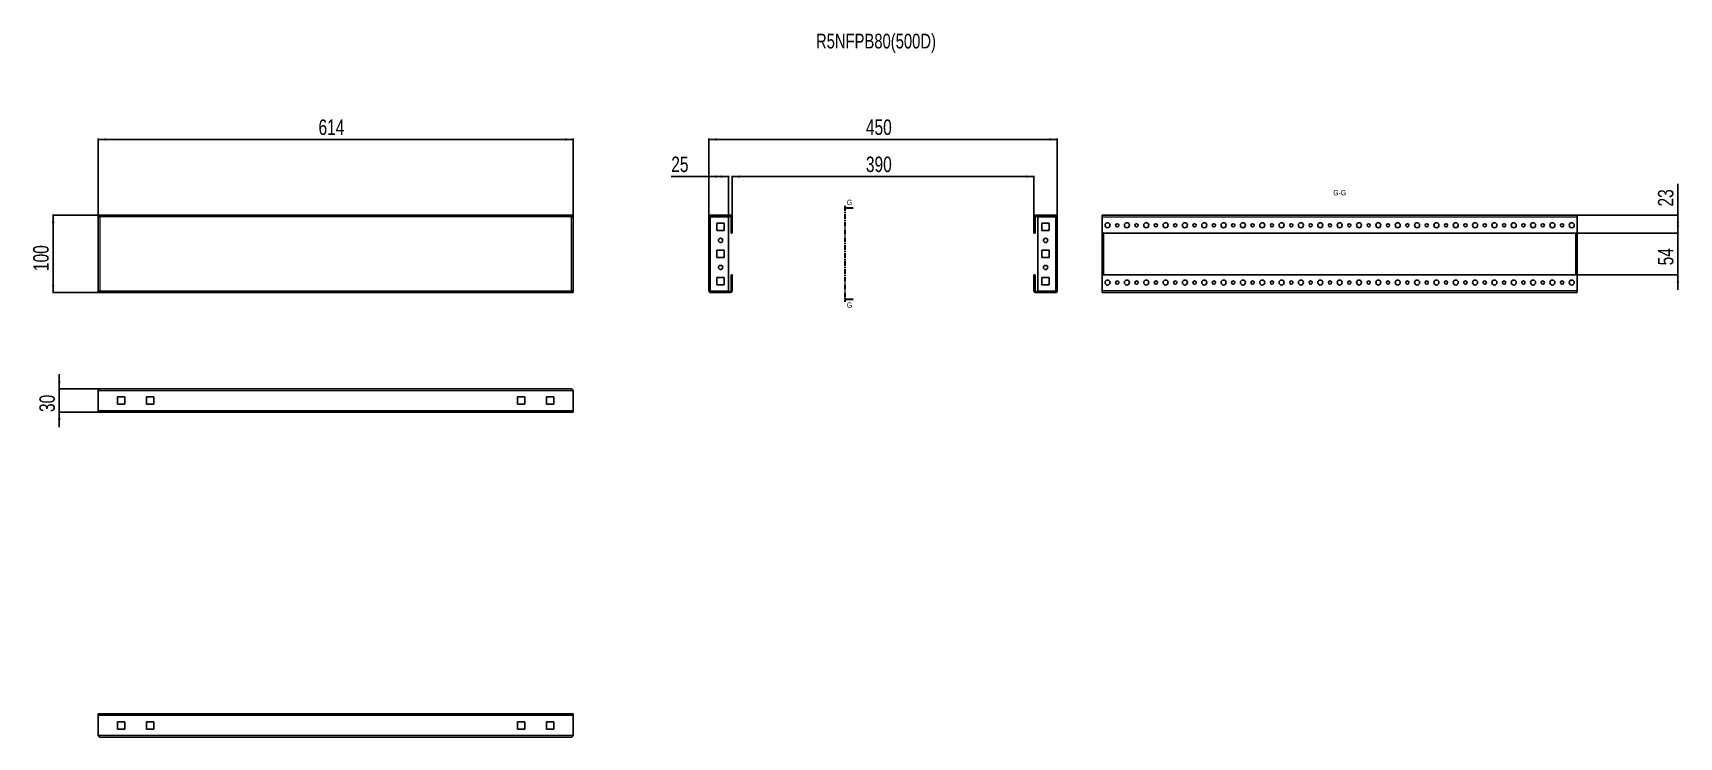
# Model space of a CAD drawing. Header units: millimetres. Extents: x -214 to 1914, y -342 to 568.
import ezdxf

# ---------------------------------------------------------------- set-up
doc = ezdxf.new("R2010")
doc.units = ezdxf.units.MM
doc.linetypes.add('CENTER', pattern=[10.16, 6.35, -1.27, 1.27, -1.27])
doc.layers.add('FORMAT', color=7, linetype='Continuous')
doc.styles.add('SLDTEXTSTYLE0', font='TXT', dxfattribs={"width": 0.75})
doc.dimstyles.new('SLDDIMSTYLE0', dxfattribs={"dimtxt": 20, "dimasz": 10, "dimexe": 0, "dimexo": 0.0625, "dimgap": 5, "dimtad": 2, "dimdec": 1, "dimrnd": 1e-09, "dimzin": 12, "dimdsep": 46, "dimtxsty": 'SLDTEXTSTYLE0', "dimsah": 1, "dimcen": 0.09, "dimadec": 0, "dimazin": 3, "dimtfac": 1, "dimtofl": 0, "dimtmove": 0, "dimatfit": 3, "dimfxl": 0, "dimfrac": 2, "dimtolj": 1, "dimtzin": 12, "dimarcsym": 0})
doc.dimstyles.new('SLDDIMSTYLE1', dxfattribs={"dimtxt": 20, "dimasz": 10, "dimexe": 0, "dimexo": 0.0625, "dimgap": 5, "dimtad": 2, "dimdec": 1, "dimrnd": 1e-09, "dimzin": 12, "dimdsep": 46, "dimtxsty": 'SLDTEXTSTYLE0', "dimsah": 1, "dimcen": 0.09, "dimadec": 0, "dimazin": 3, "dimtfac": 1, "dimtmove": 0, "dimatfit": 0, "dimfxl": 0, "dimfrac": 2, "dimtolj": 1, "dimtzin": 12, "dimarcsym": 0})

# ---------------------------------------------------------------- blocks, each defined once
blk = doc.blocks.new('_D')
at = {"layer": 'FORMAT'}
for p, q in [((-129.8, 330.6), (-129.8, 431.6)), ((-129.8, 430.6), (484.2, 430.6)), ((484.2, 330.6), (484.2, 431.6))]:
    blk.add_line(p, q, dxfattribs=at)
for points in [[(-129.8, 430.6), (-119.8, 429), (-119.8, 432.1)], [(484.2, 430.6), (474.2, 432.1), (474.2, 429)]]:
    blk.add_solid(points, dxfattribs=at)
at = {"layer": 'FORMAT', "insert": (155.1, 456.4), "char_height": 20, "attachment_point": 1, "style": 'SLDTEXTSTYLE0'}
blk.add_mtext('614', dxfattribs=at)
blk = doc.blocks.new('_D_1')
at = {"layer": 'FORMAT'}
for p, q in [((-129.8, 332.6), (-188.9, 332.6)), ((-187.9, 332.6), (-187.9, 232.6)), ((-129.8, 232.6), (-188.9, 232.6))]:
    blk.add_line(p, q, dxfattribs=at)
for points in [[(-187.9, 332.6), (-189.5, 322.6), (-186.4, 322.6)], [(-187.9, 232.6), (-186.4, 242.6), (-189.5, 242.6)]]:
    blk.add_solid(points, dxfattribs=at)
at = {"layer": 'FORMAT', "insert": (-213.7, 260.4), "char_height": 20, "attachment_point": 1, "rotation": 90, "style": 'SLDTEXTSTYLE0'}
blk.add_mtext('100', dxfattribs=at)
blk = doc.blocks.new('_D_2')
at = {"layer": 'FORMAT'}
for p, q in [((659.8, 330.5), (659.8, 431.6)), ((659.8, 430.6), (1109.8, 430.6)), ((1109.8, 330.5), (1109.8, 431.6))]:
    blk.add_line(p, q, dxfattribs=at)
for points in [[(659.8, 430.6), (669.8, 429), (669.8, 432.1)], [(1109.8, 430.6), (1099.8, 432.1), (1099.8, 429)]]:
    blk.add_solid(points, dxfattribs=at)
at = {"layer": 'FORMAT', "insert": (862.6, 456.4), "char_height": 20, "attachment_point": 1, "style": 'SLDTEXTSTYLE0'}
blk.add_mtext('450', dxfattribs=at)
blk = doc.blocks.new('_D_3')
at = {"layer": 'FORMAT'}
for p, q in [((689.8, 330.5), (689.8, 383.6)), ((1079.8, 330.5), (1079.8, 383.6)), ((689.8, 382.6), (1079.8, 382.6))]:
    blk.add_line(p, q, dxfattribs=at)
for points in [[(689.8, 382.6), (699.8, 381), (699.8, 384.1)], [(1079.8, 382.6), (1069.8, 384.1), (1069.8, 381)]]:
    blk.add_solid(points, dxfattribs=at)
at = {"layer": 'FORMAT', "insert": (862.6, 408.4), "char_height": 20, "attachment_point": 1, "style": 'SLDTEXTSTYLE0'}
blk.add_mtext('390', dxfattribs=at)
blk = doc.blocks.new('_D_4')
at = {"layer": 'FORMAT'}
for p, q in [((659.8, 330.5), (659.8, 383.6)), ((684.8, 330.6), (684.8, 383.6)), ((659.8, 382.6), (611, 382.6)), ((684.8, 382.6), (659.8, 382.6))]:
    blk.add_line(p, q, dxfattribs=at)
for points in [[(659.8, 382.6), (669.8, 381), (669.8, 384.1)], [(684.8, 382.6), (674.8, 384.1), (674.8, 381)]]:
    blk.add_solid(points, dxfattribs=at)
at = {"layer": 'FORMAT', "insert": (611, 408.4), "char_height": 20, "attachment_point": 1, "style": 'SLDTEXTSTYLE0'}
blk.add_mtext('25', dxfattribs=at)
blk = doc.blocks.new('_D_5')
at = {"layer": 'FORMAT'}
for p, q in [((-127.7, 108), (-180.9, 108)), ((-179.9, 108), (-179.9, 127.3)), ((-179.9, 108), (-179.9, 78)), ((-129.8, 78), (-180.9, 78)), ((-179.9, 78), (-179.9, 58.8))]:
    blk.add_line(p, q, dxfattribs=at)
for points in [[(-179.9, 108), (-178.4, 118), (-181.5, 118)], [(-179.9, 78), (-181.5, 68), (-178.4, 68)]]:
    blk.add_solid(points, dxfattribs=at)
at = {"layer": 'FORMAT', "insert": (-205.7, 78.2), "char_height": 20, "attachment_point": 1, "rotation": 90, "style": 'SLDTEXTSTYLE0'}
blk.add_mtext('30', dxfattribs=at)
blk = doc.blocks.new('_D_6')
at = {"layer": 'FORMAT'}
for p, q in [((1912.1, 309.6), (1912.1, 328.8)), ((1780.9, 309.6), (1913.1, 309.6)), ((1912.1, 309.6), (1912.1, 255.6)), ((1780.9, 255.6), (1913.1, 255.6)), ((1912.1, 255.6), (1912.1, 236.3))]:
    blk.add_line(p, q, dxfattribs=at)
for points in [[(1912.1, 309.6), (1913.6, 319.6), (1910.6, 319.6)], [(1912.1, 255.6), (1910.6, 245.6), (1913.6, 245.6)]]:
    blk.add_solid(points, dxfattribs=at)
at = {"layer": 'FORMAT', "insert": (1886.3, 267.8), "char_height": 20, "attachment_point": 1, "rotation": 90, "style": 'SLDTEXTSTYLE0'}
blk.add_mtext('54', dxfattribs=at)
blk = doc.blocks.new('_D_7')
at = {"layer": 'FORMAT'}
for p, q in [((1912.1, 332.6), (1912.1, 373.3)), ((1781.9, 332.6), (1913.1, 332.6)), ((1912.1, 332.6), (1912.1, 309.6)), ((1780.9, 309.6), (1913.1, 309.6))]:
    blk.add_line(p, q, dxfattribs=at)
for points in [[(1912.1, 332.6), (1910.6, 322.6), (1913.6, 322.6)], [(1912.1, 309.6), (1913.6, 319.6), (1910.6, 319.6)]]:
    blk.add_solid(points, dxfattribs=at)
at = {"layer": 'FORMAT', "insert": (1886.3, 343.8), "char_height": 20, "attachment_point": 1, "rotation": 90, "style": 'SLDTEXTSTYLE0'}
blk.add_mtext('23', dxfattribs=at)

msp = doc.modelspace()

# ---------------------------------------------------------------- linework, layer by layer
at = {"color": 7, "linetype": 'CENTER', "lineweight": 35}
msp.add_line((835.52, 344.57), (835.52, 220.56), dxfattribs=at)
at = {"color": 7, "linetype": 'Continuous', "lineweight": 35}
for p, q in [((846.16, 341.57), (835.52, 341.57)), ((846.16, 223.56), (835.52, 223.56))]:
    msp.add_line(p, q, dxfattribs=at)
at = {"color": 7, "linetype": 'Continuous', "lineweight": 25}
for p, q in [((484.22, 332.57), (-129.78, 332.57)), ((-129.78, 331.07), (-129.78, 332.57)), ((-129.78, 331.07), (-129.78, 330.57)), ((-129.78, 330.57), (-129.78, 234.57)), ((-129.78, 330.57), (-128.28, 330.57)), ((484.22, 330.57), (482.72, 330.57)), ((484.22, 332.57), (484.22, 331.07)), ((484.22, 330.57), (484.22, 331.07)), ((484.22, 234.57), (484.22, 330.57)), ((659.8, 234.67), (659.8, 330.47)), ((661.9, 332.57), (661.9, 331.07)), ((661.9, 332.57), (687.7, 332.57)), ((661.9, 331.07), (687.7, 331.07)), ((661.9, 330.57), (684.8, 330.57)), ((670.05, 322.32), (670.05, 312.82)), ((679.55, 322.32), (670.05, 322.32)), ((679.55, 312.82), (679.55, 322.32)), ((684.8, 234.57), (684.8, 330.57)), ((688.3, 330.47), (688.3, 310.57)), ((689.8, 330.47), (689.8, 310.57)), ((1079.8, 310.57), (1079.8, 330.47)), ((1081.3, 310.57), (1081.3, 330.47)), ((1081.9, 332.57), (1107.7, 332.57)), ((1081.9, 331.07), (1107.7, 331.07)), ((1084.8, 234.57), (1084.8, 330.57)), ((1107.7, 330.57), (1084.8, 330.57)), ((1090.05, 322.32), (1099.55, 322.32)), ((1090.05, 312.82), (1090.05, 322.32)), ((1099.55, 322.32), (1099.55, 312.82)), ((1107.7, 331.07), (1107.7, 332.57)), ((1109.8, 330.47), (1109.8, 234.67)), ((1167.94, 332.57), (1781.94, 332.57)), ((1167.94, 330.47), (1167.94, 332.57)), ((1167.94, 330.47), (1167.94, 310.57)), ((1781.94, 332.57), (1781.94, 330.47)), ((1781.94, 310.57), (1781.94, 330.47)), ((670.05, 312.82), (679.55, 312.82)), ((688.3, 310.57), (689.8, 310.57)), ((688.3, 309.57), (688.3, 310.57)), ((689.8, 309.57), (688.3, 309.57)), ((689.8, 310.57), (689.8, 309.57)), ((1079.8, 310.57), (1081.3, 310.57)), ((1079.8, 309.57), (1079.8, 310.57)), ((1081.3, 309.57), (1079.8, 309.57)), ((1081.3, 310.57), (1081.3, 309.57)), ((1099.55, 312.82), (1090.05, 312.82)), ((1167.94, 310.57), (1168.94, 309.57)), ((1167.94, 254.57), (1167.94, 310.57)), ((1168.94, 309.57), (1780.94, 309.57)), ((1169.44, 255.57), (1169.44, 309.57)), ((1780.44, 255.57), (1780.44, 309.57)), ((1780.94, 309.57), (1781.94, 310.57)), ((1781.94, 254.57), (1781.94, 310.57)), ((670.05, 287.32), (670.05, 277.82)), ((679.55, 287.32), (670.05, 287.32)), ((670.05, 277.82), (679.55, 277.82)), ((679.55, 277.82), (679.55, 287.32)), ((1090.05, 287.32), (1099.55, 287.32)), ((1090.05, 277.82), (1090.05, 287.32)), ((1099.55, 277.82), (1090.05, 277.82)), ((1099.55, 287.32), (1099.55, 277.82)), ((688.3, 254.57), (688.3, 255.57)), ((688.3, 255.57), (689.8, 255.57)), ((689.8, 255.57), (689.8, 254.57)), ((1079.8, 255.57), (1081.3, 255.57)), ((1079.8, 254.57), (1079.8, 255.57)), ((1081.3, 255.57), (1081.3, 254.57)), ((1168.94, 255.57), (1167.94, 254.57)), ((1780.94, 255.57), (1168.94, 255.57)), ((1781.94, 254.57), (1780.94, 255.57)), ((-128.28, 234.57), (-129.78, 234.57)), ((-129.78, 234.57), (-129.78, 234.07)), ((-129.78, 234.07), (-129.78, 232.57)), ((482.72, 234.57), (484.22, 234.57)), ((484.22, 234.07), (484.22, 234.57)), ((484.22, 232.57), (484.22, 234.07)), ((661.9, 234.57), (684.8, 234.57)), ((661.9, 232.57), (661.9, 234.07)), ((687.7, 234.07), (661.9, 234.07)), ((679.55, 252.32), (670.05, 252.32)), ((670.05, 252.32), (670.05, 242.82)), ((670.05, 242.82), (679.55, 242.82)), ((679.55, 242.82), (679.55, 252.32)), ((689.8, 254.57), (688.3, 254.57)), ((688.3, 254.57), (688.3, 234.67)), ((689.8, 254.57), (689.8, 234.67)), ((1081.3, 254.57), (1079.8, 254.57)), ((1079.8, 234.67), (1079.8, 254.57)), ((1081.3, 234.67), (1081.3, 254.57)), ((1107.7, 234.07), (1081.9, 234.07)), ((1107.7, 234.57), (1084.8, 234.57)), ((1090.05, 252.32), (1099.55, 252.32)), ((1090.05, 242.82), (1090.05, 252.32)), ((1099.55, 242.82), (1090.05, 242.82)), ((1099.55, 252.32), (1099.55, 242.82)), ((1107.7, 234.07), (1107.7, 232.57)), ((1167.94, 254.57), (1167.94, 234.67)), ((1167.94, 232.57), (1167.94, 234.67)), ((1781.94, 234.67), (1781.94, 254.57)), ((1781.94, 234.67), (1781.94, 232.57)), ((-129.78, 232.57), (484.22, 232.57)), ((687.7, 232.57), (661.9, 232.57)), ((1107.7, 232.57), (1081.9, 232.57)), ((1781.94, 232.57), (1167.94, 232.57)), ((-127.68, 108.02), (482.12, 108.02)), ((-129.78, 105.92), (-129.78, 80.12)), ((-104.78, 97.77), (-95.28, 97.77)), ((-104.78, 88.27), (-104.78, 97.77)), ((-95.28, 88.27), (-104.78, 88.27)), ((-95.28, 97.77), (-95.28, 88.27)), ((-67.28, 97.77), (-57.78, 97.77)), ((-67.28, 88.27), (-67.28, 97.77)), ((-57.78, 88.27), (-67.28, 88.27)), ((-57.78, 97.77), (-57.78, 88.27)), ((421.72, 97.77), (412.22, 97.77)), ((412.22, 97.77), (412.22, 88.27)), ((412.22, 88.27), (421.72, 88.27)), ((421.72, 88.27), (421.72, 97.77)), ((449.72, 97.77), (449.72, 88.27)), ((459.22, 97.77), (449.72, 97.77)), ((449.72, 88.27), (459.22, 88.27)), ((459.22, 88.27), (459.22, 97.77)), ((484.22, 80.12), (484.22, 105.92)), ((-129.78, 78.02), (-129.78, 80.12)), ((-129.78, 78.02), (484.22, 78.02)), ((484.22, 80.12), (484.22, 78.02)), ((-129.78, -314.08), (-129.78, -311.98)), ((484.22, -311.98), (-129.78, -311.98)), ((-129.78, -314.08), (-129.78, -339.88)), ((484.22, -311.98), (484.22, -314.08)), ((484.22, -339.88), (484.22, -314.08)), ((-95.28, -322.23), (-104.78, -322.23)), ((-104.78, -322.23), (-104.78, -331.73)), ((-104.78, -331.73), (-95.28, -331.73)), ((-95.28, -331.73), (-95.28, -322.23)), ((-57.78, -322.23), (-67.28, -322.23)), ((-67.28, -322.23), (-67.28, -331.73)), ((-67.28, -331.73), (-57.78, -331.73)), ((-57.78, -331.73), (-57.78, -322.23)), ((412.22, -331.73), (412.22, -322.23)), ((412.22, -322.23), (421.72, -322.23)), ((421.72, -331.73), (412.22, -331.73)), ((421.72, -322.23), (421.72, -331.73)), ((449.72, -322.23), (459.22, -322.23)), ((449.72, -331.73), (449.72, -322.23)), ((459.22, -331.73), (449.72, -331.73)), ((459.22, -322.23), (459.22, -331.73)), ((482.12, -341.98), (-127.68, -341.98))]:
    msp.add_line(p, q, dxfattribs=at)
at = {"color": 8, "linetype": 'Continuous', "lineweight": 18}
for p, q in [((482.12, 330.47), (-127.68, 330.47)), ((-127.68, 330.47), (-127.68, 234.67)), ((482.12, 234.67), (482.12, 330.47)), ((661.9, 234.57), (661.9, 330.57)), ((687.7, 331.07), (687.7, 332.57)), ((688.3, 330.47), (689.8, 330.47)), ((1081.3, 330.47), (1079.8, 330.47)), ((1081.9, 331.07), (1081.9, 332.57)), ((1107.7, 330.57), (1107.7, 234.57)), ((1167.94, 330.47), (1781.94, 330.47)), ((1170.04, 255.57), (1170.04, 309.57)), ((1779.84, 309.57), (1779.84, 255.57)), ((-127.68, 234.67), (482.12, 234.67)), ((687.7, 234.07), (687.7, 232.57)), ((688.3, 234.67), (689.8, 234.67)), ((1081.3, 234.67), (1079.8, 234.67)), ((1081.9, 234.07), (1081.9, 232.57)), ((1781.94, 234.67), (1167.94, 234.67)), ((-129.78, 105.92), (484.22, 105.92)), ((-129.78, 80.12), (484.22, 80.12)), ((484.22, -314.08), (-129.78, -314.08)), ((484.22, -339.88), (-129.78, -339.88))]:
    msp.add_line(p, q, dxfattribs=at)
at = {"color": 7, "linetype": 'Continuous', "lineweight": 25}
for centre, radius in [((1174.94, 319.57), 3.25), ((1187.44, 319.57), 2.1), ((1199.94, 319.57), 3.25), ((1212.44, 319.57), 2.1), ((1224.94, 319.57), 3.25), ((1237.44, 319.57), 2.1), ((1249.94, 319.57), 3.25), ((1262.44, 319.57), 2.1), ((1274.94, 319.57), 3.25), ((1287.44, 319.57), 2.1), ((1299.94, 319.57), 3.25), ((1312.44, 319.57), 2.1), ((1324.94, 319.57), 3.25), ((1337.44, 319.57), 2.1), ((1349.94, 319.57), 3.25), ((1362.44, 319.57), 2.1), ((1374.94, 319.57), 3.25), ((1387.44, 319.57), 2.1), ((1399.94, 319.57), 3.25), ((1412.44, 319.57), 2.1), ((1424.94, 319.57), 3.25), ((1437.44, 319.57), 2.1), ((1449.94, 319.57), 3.25), ((1462.44, 319.57), 2.1), ((1474.94, 319.57), 3.25), ((1487.44, 319.57), 2.1), ((1499.94, 319.57), 3.25), ((1512.44, 319.57), 2.1), ((1524.94, 319.57), 3.25), ((1537.44, 319.57), 2.1), ((1549.94, 319.57), 3.25), ((1562.44, 319.57), 2.1), ((1574.94, 319.57), 3.25), ((1587.44, 319.57), 2.1), ((1599.94, 319.57), 3.25), ((1612.44, 319.57), 2.1), ((1624.94, 319.57), 3.25), ((1637.44, 319.57), 2.1), ((1649.94, 319.57), 3.25), ((1662.44, 319.57), 2.1), ((1674.94, 319.57), 3.25), ((1687.44, 319.57), 2.1), ((1699.94, 319.57), 3.25), ((1712.44, 319.57), 2.1), ((1724.94, 319.57), 3.25), ((1737.44, 319.57), 2.1), ((1749.94, 319.57), 3.25), ((1762.44, 319.57), 2.1), ((1774.94, 319.57), 3.25), ((674.8, 300.07), 2.75), ((1094.8, 300.07), 2.75), ((674.8, 265.07), 2.75), ((1094.8, 265.07), 2.75), ((1174.94, 245.57), 3.25), ((1187.44, 245.57), 2.1), ((1199.94, 245.57), 3.25), ((1212.44, 245.57), 2.1), ((1224.94, 245.57), 3.25), ((1237.44, 245.57), 2.1), ((1249.94, 245.57), 3.25), ((1262.44, 245.57), 2.1), ((1274.94, 245.57), 3.25), ((1287.44, 245.57), 2.1), ((1299.94, 245.57), 3.25), ((1312.44, 245.57), 2.1), ((1324.94, 245.57), 3.25), ((1337.44, 245.57), 2.1), ((1349.94, 245.57), 3.25), ((1362.44, 245.57), 2.1), ((1374.94, 245.57), 3.25), ((1387.44, 245.57), 2.1), ((1399.94, 245.57), 3.25), ((1412.44, 245.57), 2.1), ((1424.94, 245.57), 3.25), ((1437.44, 245.57), 2.1), ((1449.94, 245.57), 3.25), ((1462.44, 245.57), 2.1), ((1474.94, 245.57), 3.25), ((1487.44, 245.57), 2.1), ((1499.94, 245.57), 3.25), ((1512.44, 245.57), 2.1), ((1524.94, 245.57), 3.25), ((1537.44, 245.57), 2.1), ((1549.94, 245.57), 3.25), ((1562.44, 245.57), 2.1), ((1574.94, 245.57), 3.25), ((1587.44, 245.57), 2.1), ((1599.94, 245.57), 3.25), ((1612.44, 245.57), 2.1), ((1624.94, 245.57), 3.25), ((1637.44, 245.57), 2.1), ((1649.94, 245.57), 3.25), ((1662.44, 245.57), 2.1), ((1674.94, 245.57), 3.25), ((1687.44, 245.57), 2.1), ((1699.94, 245.57), 3.25), ((1712.44, 245.57), 2.1), ((1724.94, 245.57), 3.25), ((1737.44, 245.57), 2.1), ((1749.94, 245.57), 3.25), ((1762.44, 245.57), 2.1), ((1774.94, 245.57), 3.25)]:
    msp.add_circle(centre, radius, dxfattribs=at)
for centre, radius, start, end in [((687.7, 330.47), 2.1, 0, 90), ((687.7, 330.47), 0.6, 0, 90), ((1081.9, 330.47), 2.1, 90, 180), ((1081.9, 330.47), 0.6, 90, 180), ((687.7, 234.67), 0.6, 270, 360), ((687.7, 234.67), 2.1, 270, 0), ((1081.9, 234.67), 2.1, 180, 270), ((1081.9, 234.67), 0.6, 180, 270)]:
    msp.add_arc(centre, radius, start, end, dxfattribs=at)
for points, knots in [([(-127.68, 330.47), (-127.86, 330.75), (-128.22, 331.31), (-128.75, 332.01), (-129.27, 332.48), (-129.62, 332.54), (-129.78, 332.57)], [0, 0, 0, 0, 0.25475266, 0.50964469, 0.7645377, 1, 1, 1, 1]), ([(-127.68, 330.47), (-127.86, 330.55), (-128.23, 330.71), (-128.92, 330.98), (-129.44, 331.03), (-129.78, 331.07)], [0, 0, 0, 0, 0.2598775, 0.5197391, 1, 1, 1, 1]), ([(1109.8, 330.47), (1109.77, 330.75), (1109.7, 331.31), (1109.2, 332.01), (1108.5, 332.48), (1107.96, 332.54), (1107.7, 332.57)], [0, 0, 0, 0, 0.25475266, 0.50964469, 0.7645377, 1, 1, 1, 1]), ([(1108.3, 330.47), (1108.29, 330.55), (1108.27, 330.71), (1108.08, 330.98), (1107.85, 331.03), (1107.7, 331.07)], [0, 0, 0, 0, 0.2598775, 0.5197391, 1, 1, 1, 1]), ([(482.12, 108.02), (482.3, 107.99), (482.65, 107.92), (483.19, 107.42), (483.71, 106.72), (484.06, 106.18), (484.22, 105.92)], [0, 0, 0, 0, 0.2547527, 0.5096447, 0.7645377, 1, 1, 1, 1]), ([(-127.68, -341.98), (-127.86, -341.95), (-128.22, -341.88), (-128.75, -341.38), (-129.27, -340.68), (-129.62, -340.14), (-129.78, -339.88)], [0, 0, 0, 0, 0.25475266, 0.50964469, 0.7645377, 1, 1, 1, 1])]:
    msp.add_open_spline(points, degree=3, knots=knots, dxfattribs=at)
for points in [[(-129.78, 330.57), (-129.75, 330.56), (-129.69, 330.54), (-129.2, 330.52), (-128.51, 330.49), (-127.96, 330.47), (-127.68, 330.47)], [(484.22, 332.57), (484.04, 332.53), (483.69, 332.47), (483.17, 331.99), (482.64, 331.29), (482.29, 330.74), (482.12, 330.47)], [(484.22, 331.07), (483.87, 331.03), (483.17, 330.95), (482.47, 330.63), (482.12, 330.47)], [(482.12, 330.47), (482.39, 330.47), (482.95, 330.49), (483.64, 330.52), (484.13, 330.54), (484.19, 330.56), (484.22, 330.57)], [(661.9, 332.57), (661.63, 332.53), (661.08, 332.47), (660.38, 331.99), (659.9, 331.29), (659.83, 330.74), (659.8, 330.47)], [(659.8, 330.47), (659.83, 330.47), (659.9, 330.49), (660.38, 330.52), (661.08, 330.54), (661.63, 330.56), (661.9, 330.57)], [(661.9, 331.07), (661.74, 331.03), (661.41, 330.95), (661.34, 330.63), (661.3, 330.47)], [(1107.7, 330.57), (1107.98, 330.56), (1108.53, 330.54), (1109.22, 330.52), (1109.71, 330.49), (1109.77, 330.47), (1109.8, 330.47)], [(-127.68, 234.67), (-127.96, 234.66), (-128.51, 234.64), (-129.2, 234.62), (-129.69, 234.59), (-129.75, 234.57), (-129.78, 234.57)], [(-129.78, 232.57), (-129.61, 232.6), (-129.26, 232.66), (-128.73, 233.15), (-128.21, 233.84), (-127.86, 234.39), (-127.68, 234.67)], [(-129.78, 234.07), (-129.43, 234.1), (-128.73, 234.18), (-128.03, 234.5), (-127.68, 234.67)], [(482.12, 234.67), (482.29, 234.39), (482.64, 233.84), (483.17, 233.15), (483.69, 232.66), (484.04, 232.6), (484.22, 232.57)], [(484.22, 234.57), (484.19, 234.57), (484.13, 234.59), (483.64, 234.62), (482.95, 234.64), (482.39, 234.66), (482.12, 234.67)], [(482.12, 234.67), (482.47, 234.5), (483.17, 234.18), (483.87, 234.1), (484.22, 234.07)], [(661.9, 234.57), (661.63, 234.57), (661.08, 234.59), (660.38, 234.62), (659.9, 234.64), (659.83, 234.66), (659.8, 234.67)], [(659.8, 234.67), (659.83, 234.39), (659.9, 233.84), (660.38, 233.15), (661.08, 232.66), (661.63, 232.6), (661.9, 232.57)], [(661.3, 234.67), (661.34, 234.5), (661.41, 234.18), (661.74, 234.1), (661.9, 234.07)], [(1107.7, 234.07), (1107.86, 234.1), (1108.19, 234.18), (1108.26, 234.5), (1108.3, 234.67)], [(1107.7, 232.57), (1107.98, 232.6), (1108.53, 232.66), (1109.22, 233.15), (1109.71, 233.84), (1109.77, 234.39), (1109.8, 234.67)], [(1109.8, 234.67), (1109.77, 234.66), (1109.71, 234.64), (1109.22, 234.62), (1108.53, 234.59), (1107.98, 234.57), (1107.7, 234.57)], [(-129.78, 105.92), (-129.61, 106.19), (-129.26, 106.75), (-128.73, 107.44), (-128.21, 107.92), (-127.86, 107.99), (-127.68, 108.02)], [(484.22, -339.88), (484.04, -340.16), (483.69, -340.71), (483.17, -341.4), (482.64, -341.89), (482.29, -341.95), (482.12, -341.98)]]:
    msp.add_open_spline(points, degree=3, dxfattribs=at)
at = {"color": 7, "linetype": 'Continuous', "lineweight": 35}
for points in [[(835.52, 341.57), (842.52, 340.45), (842.52, 342.69)], [(835.52, 223.56), (842.52, 222.44), (842.52, 224.68)]]:
    msp.add_solid(points, dxfattribs=at)

# ---------------------------------------------------------------- texts
at = {"color": 7, "linetype": 'Continuous', "char_height": 7, "attachment_point": 1, "style": 'SLDTEXTSTYLE0'}
for insert in [(838.03, 352.69), (838.03, 219.86)]:
    msp.add_mtext('G', dxfattribs=dict(at, insert=insert))
at = {"layer": 'FORMAT', "style": 'SLDTEXTSTYLE0'}
for s, insert, char_height, attachment_point in [('R5NFPB80(500D)', (798.11, 567.25), 19.05, 1), ('G-G', (1474.95, 365.26), 7, 2)]:
    msp.add_mtext(s, dxfattribs=dict(at, insert=insert, char_height=char_height, attachment_point=attachment_point))

# ---------------------------------------------------------------- dimensions: what is measured, and where the dimension line sits
at = {"layer": 'FORMAT'}
for base, p1, p2, picture, middle in [((484.22, 430.57), (-129.78, 330.57), (484.22, 330.57), '_D', (177.22, 430.57)), ((1079.8, 382.57), (689.8, 330.47), (1079.8, 330.47), '_D_3', (884.8, 382.57))]:
    dim = msp.add_linear_dim(base=base, p1=p1, p2=p2, dimstyle='SLDDIMSTYLE0', dxfattribs=at)
    dim.commit()
    dim.dimension.update_dxf_attribs({"geometry": picture, "text_midpoint": middle, "dimtype": 160})
for base, p1, p2, angle, dimstyle, picture, middle in [((1109.8, 430.57), (659.8, 330.47), (1109.8, 330.47), 0, 'SLDDIMSTYLE0', '_D_2', (884.8, 430.57)), ((659.8, 382.57), (684.8, 330.57), (659.8, 330.47), 0, 'SLDDIMSTYLE0', '_D_4', (625.8, 382.57)), ((1912.1, 309.57), (1781.94, 332.57), (1780.94, 309.57), 90, 'SLDDIMSTYLE0', '_D_7', (1912.1, 358.57)), ((-187.95, 232.57), (-129.78, 332.57), (-129.78, 232.57), 90, 'SLDDIMSTYLE0', '_D_1', (-187.95, 282.57)), ((1912.1, 255.57), (1780.94, 309.57), (1780.94, 255.57), 90, 'SLDDIMSTYLE1', '_D_6', (1912.1, 282.57)), ((-179.95, 78.02), (-127.68, 108.02), (-129.78, 78.02), 90, 'SLDDIMSTYLE1', '_D_5', (-179.95, 93.02))]:
    dim = msp.add_linear_dim(base=base, p1=p1, p2=p2, angle=angle, dimstyle=dimstyle, dxfattribs=at)
    dim.commit()
    dim.dimension.update_dxf_attribs({"geometry": picture, "text_midpoint": middle, "dimtype": 160})

doc.saveas('drawing.dxf')
